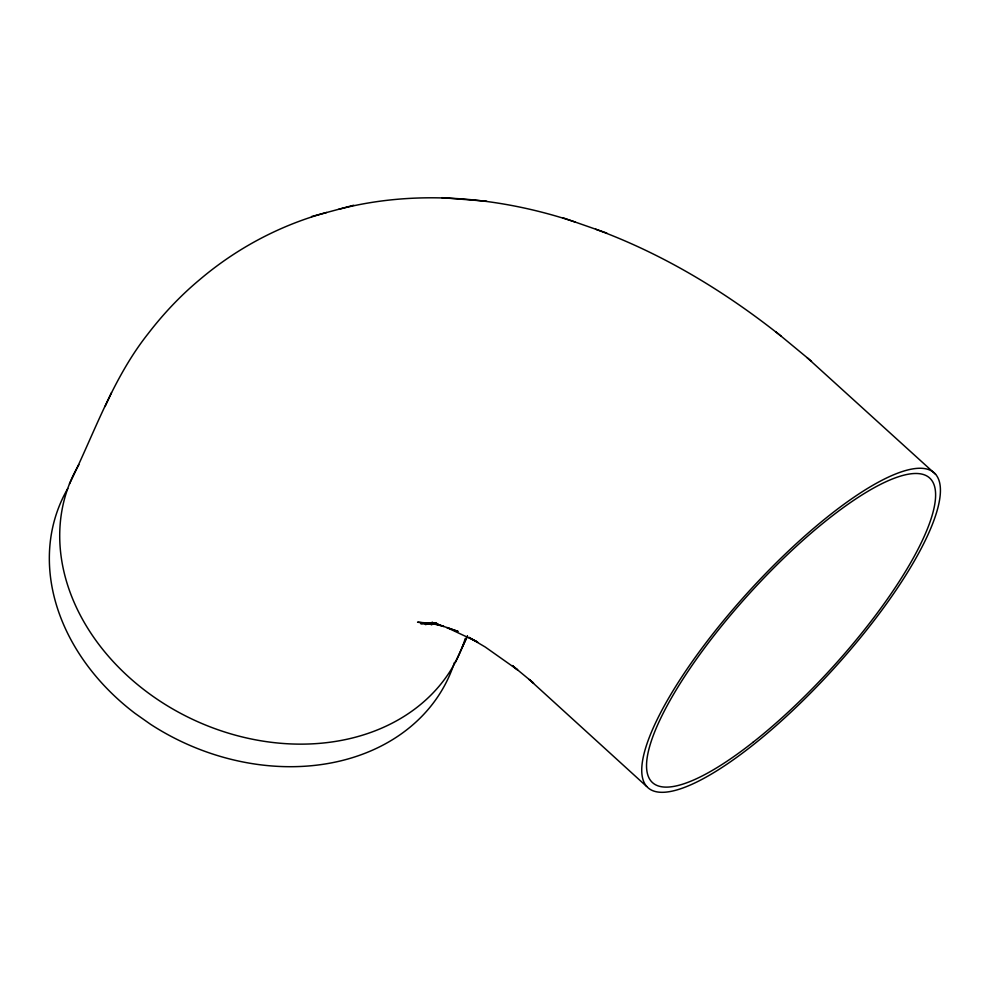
<?xml version="1.0" encoding="UTF-8"?>
<svg xmlns="http://www.w3.org/2000/svg" width="990" height="990" viewBox="0 0 990 990"><rect width="100%" height="100%" fill="white"/><g stroke="black" fill="none" stroke-linecap="round" stroke-linejoin="round"><path stroke-width="1.49" d="M69.498 483.825C94.347 433.274 112.625 378.477 148.005 333.828C163.14 314.102 180.378 295.738 199.497 279.824C236.263 248.49 280.046 225.176 326.65 212.479M455.326 662.31L467.379 636.112M461.736 648.5L467.453 636.075M105.051 406.531L111.499 392.634M338.828 209.274C416.394 189.152 499.554 196.812 575.042 221.995M436.602 623.156L431.12 624.653L436.491 623.217M311.541 216.562L353.678 205.252M432.915 623.304L425.316 624.48L434.202 623.242M431.182 623.217L420.688 623.626L436.528 623.7M486.709 201.23L441.849 197.678M435.6 623.638L417.57 622.203L438.632 624.702M438.582 624.566L429.858 622.772L443.829 626.472L431.887 622.314L458.135 631.459L446.936 627.573L477.687 642.052L468.815 637.35L485.162 646.977L517.659 669.921L512.337 665.552L533.598 683.1L529.155 679.449L646.631 786.444M595.646 229.21C663.028 253.947 725.274 291.666 781.296 336.291M563.1 217.837L606.833 233.096M807.085 357.637L935.55 474.235A212.776 57.395 -47.7 0 1 751.917 745.866A212.776 57.395 -47.7 0 1 685.798 670.911A212.776 57.395 -47.7 0 1 935.55 474.235M775.987 331.922L811.515 361.276M454.447 662.446A212.776 169.711 24.7 0 1 150.455 724.235L134.999 713.345A212.776 169.711 24.7 0 1 67.753 488.577M465.288 638.426A212.776 169.711 24.7 0 1 196.787 721.289A212.776 169.711 24.7 0 1 78.903 464.694M753.192 742.141A205.908 55.539 -47.7 0 0 930.885 479.271A205.908 55.539 -47.7 0 0 689.201 669.599A205.908 55.539 -47.7 0 0 753.192 742.141"/></g></svg>
